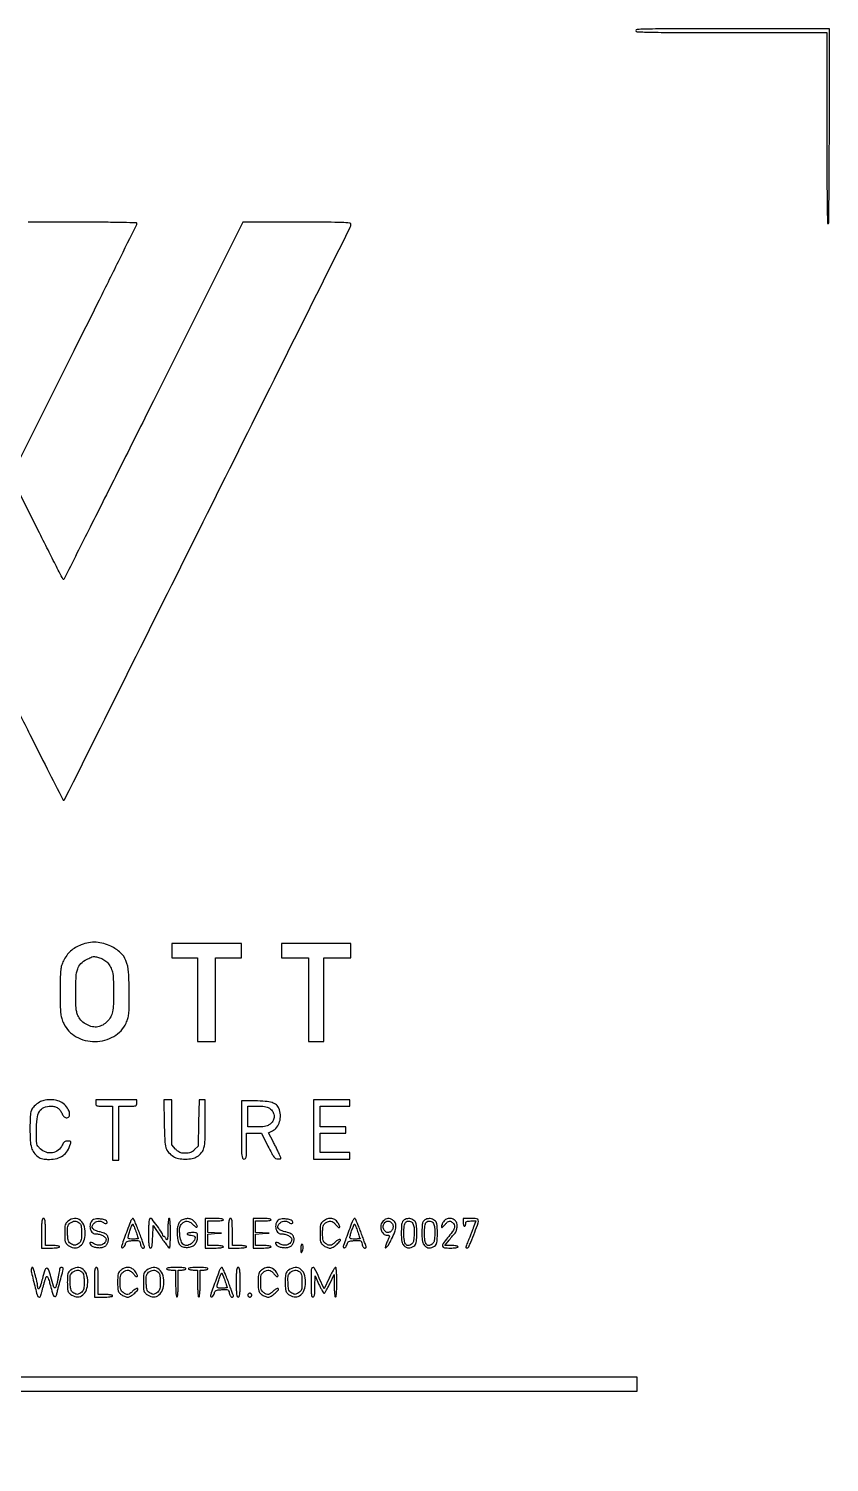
# Model space of a CAD drawing. Extents: x 0 to 1066, y 0 to 761.
# Drawn here: x 1013.4 to 1066, y 667.4 to 761.4 of the extents above; entities that cross this region are included whole.
import ezdxf

# ---------------------------------------------------------------- set-up
doc = ezdxf.new("R2010")
doc.units = 0
doc.header["$MEASUREMENT"] = 0

msp = doc.modelspace()

# ---------------------------------------------------------------- linework, layer by layer
for points in [[(982.655824, 748.540282, 0.000002), (992.073451, 729.761465, 0.000003), (1001.476501, 711.012148, 0.073166)], [(1012.160438, 717.80187, 0.000447), (1013.507394, 715.121493, 0.000743), (1014.648198, 712.864748, 0.000025), (1015.682481, 710.826508, 0.274225), (1015.707689, 710.810497, 0.292475), (1015.781863, 710.854808, 0.000003), (1025.166237, 729.64381, 0.000005), (1034.526962, 748.386234, 0.116318), (1034.5734, 748.583151, 0.393594), (1034.502619, 748.659138, 0.008806), (1033.959807, 748.688095, 0.007971), (1033.045339, 748.706151, 0.00095), (1031.020159, 748.71), (1027.466919, 748.71), (1021.608552, 736.9929, -0.000277), (1019.359077, 732.500032, -0.000461), (1017.458364, 728.717698, -0.00001), (1015.732666, 725.291673, -0.283275), (1015.706897, 725.2758, -0.281315), (1015.681313, 725.291431, -0.000114), (1015.179702, 726.270039, -0.001587), (1014.624332, 727.362664, -0.000959), (1013.972978, 728.660444), (1012.282348, 732.045088), (1016.406074, 740.293059, 0.000384), (1017.987196, 743.461579, 0.000632), (1019.318456, 746.143006, 0.000036), (1020.514546, 748.560282, 0.115361), (1020.5298, 748.625515, 0.406227), (1020.490541, 748.665863, 0.001007), (1019.61413, 748.688068, 0.004297), (1018.507361, 748.704362, 0.001611), (1016.95545, 748.708871), (1013.3811, 748.707742)], [(996.763851, 748.644922, 0.000007), (997.962486, 746.219029, 0.000274)]]:
    msp.add_lwpolyline(points, format="xyb")
for points in [[(1053.27, 761.2731, 0.404732), (1053.346728, 761.193838, 0.003053), (1054.33455, 761.167779, 0.004547), (1055.930878, 761.149942, 0.00052), (1059.5304, 761.1462), (1065.7908, 761.1462), (1065.7908, 754.8858, 0.000897), (1065.795723, 752.14275, 0.002481), (1065.812236, 750.21165, 0.000345), (1065.834191, 748.666, 0.409858), (1065.8754, 748.6254, 0.409952), (1065.91663, 748.666033, 0.000332), (1065.93857, 750.243375, 0.002432), (1065.955079, 752.213436, 0.000879), (1065.96, 755.0127), (1065.96, 761.4), (1059.615, 761.4, 0.000513), (1055.966291, 761.39626, 0.004487), (1054.34865, 761.378427, 0.002976), (1053.346834, 761.352425, 0.4049)], [(1016.87227, 701.338758, 0.039779), (1016.49052, 701.153338, 0.050853), (1016.175546, 700.922096, 0.051779), (1015.918031, 700.635745, 0.043594), (1015.7076, 700.286142, 0.037737), (1015.586038, 699.981131, 0.05017), (1015.525726, 699.688947, 0.023337), (1015.501132, 699.255195, 0.002493), (1015.4961, 698.2461, 0.002428), (1015.501106, 697.215258, 0.02491), (1015.526462, 696.789755, 0.052972), (1015.590679, 696.495938, 0.032381), (1015.724339, 696.166812, 0.156194), (1016.543139, 695.305991, 0.128208), (1017.779845, 694.996126, 0.12796), (1019.012256, 695.329335, 0.155339), (1019.818977, 696.205799, 0.037477), (1019.932651, 696.50702, 0.045872), (1019.990722, 696.802191, 0.02266), (1020.01552, 697.234769, 0.002853), (1020.021374, 698.172014, 0.016524), (1019.976971, 699.537476, 0.076621), (1019.806378, 700.305767, 0.117954), (1019.452172, 700.816613, 0.066673), (1018.825469, 701.242207, 0.050238), (1018.348286, 701.423467, 0.05336), (1017.854159, 701.501188, 0.053671), (1017.357362, 701.472417, 0.051934)], [(1018.081209, 700.488064, -0.074492), (1018.366259, 700.360879, -0.068008), (1018.611612, 700.152457, -0.065548), (1018.799344, 699.877984, -0.060874), (1018.915417, 699.5574, -0.045519), (1018.978973, 699.08881, -0.009885), (1018.998634, 698.272, -0.010287), (1018.985258, 697.450276, -0.038454), (1018.926676, 696.937362, -0.081691), (1018.805077, 696.607935, -0.066013), (1018.577057, 696.307031, -0.066424), (1018.28019, 696.077655, -0.085141), (1017.956979, 695.957721, -0.101014), (1017.610451, 695.963231, -0.068676), (1017.239396, 696.100522, -0.066971), (1016.909904, 696.338375, -0.084634), (1016.684929, 696.6387, -0.049264), (1016.591934, 696.874527, -0.0425), (1016.541042, 697.136017, -0.022907), (1016.517364, 697.520787, -0.00402), (1016.51184, 698.2461, -0.013245), (1016.538155, 699.223594, -0.067859), (1016.639853, 699.755511, -0.114985), (1016.8528, 700.100211, -0.075647), (1017.229109, 700.378894, -0.013272), (1017.502583, 700.514349, -0.07663), (1017.657169, 700.558865, -0.082869), (1017.812675, 700.552963, -0.016919)], [(1014.134996, 691.022026, 0.051321), (1013.788261, 690.758359, 0.117721), (1013.608563, 690.486305, 0.074978), (1013.527651, 690.086539, 0.012506), (1013.508, 689.301026, 0.013277), (1013.529235, 688.501465, 0.05617), (1013.60797, 688.029567, 0.09117), (1013.766741, 687.70861, 0.077857), (1014.036957, 687.444393, 0.04599), (1014.185848, 687.357782, 0.050959), (1014.343112, 687.303367, 0.0416), (1014.533155, 687.275007, 0.018603), (1014.786055, 687.267978, 0.061122), (1015.28686, 687.334222, 0.095282), (1015.678771, 687.520449, 0.096932), (1015.969168, 687.835975, 0.065176), (1016.169725, 688.28445, 0.038584), (1016.192499, 688.38963, 0.229522), (1016.175564, 688.441577, 0.181563), (1016.120649, 688.467781, 0.023427), (1015.988251, 688.472969, 0.057214), (1015.865276, 688.457893, 0.101688), (1015.773267, 688.414693, 0.088133), (1015.697372, 688.333769, 0.034929), (1015.623, 688.200088, -0.115234), (1015.358893, 687.864888, -0.129378), (1014.984194, 687.699043, -0.125053), (1014.566319, 687.736522, -0.103643), (1014.18322, 687.968676, -0.045967), (1014.033502, 688.136795, -0.104901), (1013.96355, 688.290676, -0.050008), (1013.936215, 688.521871, -0.004439), (1013.931, 689.109307, -0.026358), (1013.974599, 689.935791, -0.105573), (1014.131023, 690.414577, -0.166916), (1014.424651, 690.668942, -0.096066), (1014.889057, 690.759, -0.067861), (1015.128473, 690.726356, -0.083145), (1015.332783, 690.630933, -0.081573), (1015.497703, 690.472407, -0.062501), (1015.621604, 690.254769, 0.03896), (1015.682267, 690.135518, 0.081744), (1015.749994, 690.056974, 0.097836), (1015.830605, 690.012828, 0.076645), (1015.929364, 689.9976, 0.348937), (1016.095876, 690.129915, 0.154717), (1016.072215, 690.428372, 0.088306), (1015.840507, 690.796096, 0.097636), (1015.503131, 691.046093, 0.068334), (1015.17907, 691.148689, 0.046971), (1014.794257, 691.178101, 0.047767), (1014.421385, 691.135767, 0.084973)], [(1017.8226, 690.9705, 0.077921), (1017.841712, 690.848606, 0.226921), (1017.89874, 690.788285, 0.085635), (1018.023649, 690.763442, 0.006367), (1018.3725, 690.759), (1018.9224, 690.759), (1018.9224, 688.9824), (1018.9224, 687.2058), (1019.1339, 687.2058), (1019.3454, 687.2058), (1019.3454, 688.9824), (1019.3454, 690.759), (1019.9376, 690.759, 0.005599), (1020.317082, 690.76325, 0.080329), (1020.44943, 690.787704, 0.227859), (1020.509351, 690.848311, 0.0831), (1020.5298, 690.9705), (1020.5298, 691.182), (1019.1762, 691.182), (1017.8226, 691.182)], [(1022.319481, 689.634157, 0.006648), (1022.355352, 688.519545, 0.056407), (1022.434167, 688.025393, 0.117997), (1022.603067, 687.720414, 0.070762), (1022.924347, 687.455877, 0.090391), (1023.257262, 687.327801, 0.046823), (1023.702457, 687.286105, 0.046821), (1024.14769, 687.327975, 0.090296), (1024.480743, 687.456175, 0.086248), (1024.771451, 687.710949, 0.110789), (1024.928354, 688.028889, 0.052431), (1024.997999, 688.549496, 0.007056), (1025.0136, 689.654999), (1025.0136, 691.182), (1024.80744, 691.182), (1024.601281, 691.182), (1024.57479, 689.66091), (1024.5483, 688.13982), (1024.313727, 687.90546, -0.037069), (1024.177063, 687.787793, -0.068982), (1024.048932, 687.717963, -0.063413), (1023.899394, 687.682225, -0.026989), (1023.693438, 687.6711, -0.026593), (1023.477429, 687.682597, -0.076509), (1023.332767, 687.720936, -0.07854), (1023.208467, 687.800353, -0.029078), (1023.06086, 687.947385), (1022.814, 688.223669), (1022.814, 689.702835), (1022.814, 691.182), (1022.552131, 691.182), (1022.290263, 691.182)], [(1027.3824, 689.1939, 0.001341), (1027.385685, 687.969204, 0.020826), (1027.40543, 687.549487, 0.077538), (1027.453609, 687.355487, 0.301849), (1027.5516, 687.2904, 0.186821), (1027.643849, 687.326115, 0.160003), (1027.69542, 687.4173, 0.045528), (1027.716802, 687.617496, 0.003852), (1027.7208, 688.1364), (1027.7208, 688.9824), (1028.213373, 688.9824), (1028.705946, 688.9824), (1029.122823, 688.142973, 0.005564), (1029.3719, 687.655133, 0.043132), (1029.509749, 687.439788, 0.102155), (1029.629519, 687.336514, 0.120545), (1029.773485, 687.296973, 0.019368), (1029.921702, 687.298548, 0.286845), (1029.962513, 687.326953, 0.193202), (1029.963812, 687.384993, 0.009111), (1029.890339, 687.570257, 0.012249), (1029.825246, 687.715911, 0.003508), (1029.717292, 687.938375, 0.003528), (1029.591924, 688.18773, 0.003742), (1029.465445, 688.430437), (1029.157482, 689.01076), (1029.416432, 689.136174, 0.119374), (1029.705247, 689.373885, 0.090822), (1029.889068, 689.741772, 0.08378), (1029.939623, 690.179188, 0.08072), (1029.845268, 690.615042, 0.13201), (1029.676793, 690.842847, 0.093712), (1029.394214, 690.991627, 0.057048), (1028.952778, 691.073679, 0.017453), (1028.273417, 691.0974), (1027.3824, 691.0974)], [(1029.295282, 690.560889, -0.040785), (1029.401288, 690.453498, -0.062314), (1029.472155, 690.343642, -0.064555), (1029.512172, 690.222692, -0.047682), (1029.5256, 690.0822, -0.047682), (1029.512172, 689.941708, -0.064555), (1029.472155, 689.820758, -0.062314), (1029.401288, 689.710902, -0.040785), (1029.295282, 689.603511, -0.051056), (1029.145934, 689.499497, -0.070098), (1028.993307, 689.440938, -0.045937), (1028.786291, 689.412909, -0.010692), (1028.435182, 689.4054), (1027.8054, 689.4054), (1027.8054, 690.0822), (1027.8054, 690.759), (1028.435182, 690.759, -0.010692), (1028.786291, 690.751491, -0.045937), (1028.993307, 690.723462, -0.070098), (1029.145934, 690.664903, -0.051056)], [(1014.2694, 682.4259), (1014.2694, 681.453), (1014.8616, 681.453, 0.01259), (1015.094841, 681.458874, 0.022889), (1015.2846, 681.477171, 0.020168), (1015.426395, 681.5033, 0.350432), (1015.4538, 681.5376, 0.332234), (1015.429091, 681.570681, 0.026982), (1015.317118, 681.597349, 0.027868), (1015.166866, 681.616096, 0.017105), (1014.9885, 681.6222), (1014.5232, 681.6222), (1014.5232, 682.5105, 0.004841), (1014.51858, 682.98764, 0.030643), (1014.499029, 683.2296, 0.072528), (1014.461446, 683.357076, 0.292784), (1014.3963, 683.3988, 0.303591), (1014.33047, 683.354771, 0.065619), (1014.293309, 683.2155, 0.028132), (1014.273927, 682.95211, 0.004301)], [(1016.015109, 683.22346, 0.05442), (1015.891018, 683.101862, 0.103942), (1015.826887, 682.97858, 0.059398), (1015.798737, 682.797091, 0.008805), (1015.7922, 682.4259, 0.008805), (1015.798737, 682.054709, 0.059398), (1015.826887, 681.87322, 0.103942), (1015.891018, 681.749938, 0.05442), (1016.015109, 681.62834, 0.129407), (1016.377409, 681.471247, 0.170872), (1016.728414, 681.537562, 0.147567), (1016.996574, 681.823928, 0.091193), (1017.123984, 682.270921, 0.08658), (1017.078835, 682.856605, 0.154058), (1016.82619, 683.263748, 0.200144), (1016.439264, 683.389672, 0.147579)], [(1017.685414, 683.319522, 0.203103), (1017.492525, 683.119586, 0.125926), (1017.454133, 682.790603, 0.133712), (1017.578273, 682.497152, 0.230124), (1017.811926, 682.3836, -0.059231), (1018.054673, 682.354742, -0.061083), (1018.281209, 682.269819, -0.071341), (1018.445443, 682.151795, -0.204073), (1018.4994, 682.025101, -0.173019), (1018.421942, 681.807958, -0.139925), (1018.217481, 681.665828, -0.121228), (1017.943409, 681.64161, -0.11497), (1017.683337, 681.746113, 0.054675), (1017.551275, 681.818563, 0.214926), (1017.460682, 681.815764, 0.378815), (1017.435854, 681.755752, 0.090441), (1017.493435, 681.653373, 0.132219), (1017.636025, 681.552615, 0.052053), (1017.871042, 681.493048, 0.050634), (1018.129737, 681.481907, 0.076442), (1018.349868, 681.528995, 0.114156), (1018.515109, 681.639789, 0.101106), (1018.623796, 681.816549, 0.09701), (1018.657179, 682.02832, 0.095952), (1018.608459, 682.237927, 0.096613), (1018.547249, 682.325072, 0.065411), (1018.449277, 682.397289, 0.04953), (1018.309533, 682.457294, 0.023641), (1018.120342, 682.507489, -0.0396), (1017.804223, 682.602243, -0.13482), (1017.633146, 682.729194, -0.228784), (1017.599812, 682.882174, -0.125726), (1017.691218, 683.055448, -0.07603), (1017.832079, 683.170165, -0.105295), (1017.986156, 683.221547, -0.101499), (1018.152068, 683.206534, -0.066523), (1018.3275, 683.127053, 0.078514), (1018.450296, 683.074912, 0.185483), (1018.547402, 683.086815, 0.338083), (1018.575798, 683.148732, 0.141777), (1018.528758, 683.234082, 0.135241), (1018.390264, 683.312745, 0.036699), (1018.139778, 683.35686, 0.037783), (1017.876628, 683.363555, 0.088351)], [(1020.096762, 683.16615, 0.003339), (1019.883798, 682.607358, 0.004151), (1019.693561, 682.084806, 0.001707), (1019.530804, 681.6209, 0.083697), (1019.5146, 681.524779, 0.312627), (1019.552316, 681.470353, 0.254015), (1019.624292, 681.480401, 0.097401), (1019.714921, 681.579578, 0.079193), (1019.769504, 681.713072, -0.07731), (1019.814363, 681.823965, -0.149045), (1019.884694, 681.887692, -0.082541), (1020.008443, 681.922681, -0.013238), (1020.25951, 681.943914, -0.009846), (1020.542314, 681.954722, -0.115249), (1020.649524, 681.931762, -0.196754), (1020.709207, 681.866633, -0.038982), (1020.753097, 681.711264, 0.041225), (1020.782383, 681.609343, 0.059746), (1020.825711, 681.52643, 0.075165), (1020.876989, 681.471492, 0.169033), (1020.930126, 681.453, 0.089058), (1020.974981, 681.461053, 0.134074), (1021.007087, 681.484064, 0.146727), (1021.021272, 681.518473, 0.114656), (1021.01606, 681.55875, -0.001304), (1020.988875, 681.632221, -0.000057), (1020.894966, 681.888161, -0.000097), (1020.783677, 682.191759, -0.000069), (1020.659212, 682.53165, 0.007359), (1020.531964, 682.864054, 0.011707), (1020.412339, 683.144075, 0.005672), (1020.304723, 683.373561, 0.287814), (1020.264509, 683.3988, 0.199229), (1020.22886, 683.384008, 0.039891), (1020.183348, 683.330459, 0.036519), (1020.137053, 683.255236, 0.026979)], [(1021.2912, 682.4259, 0.004429), (1021.295794, 681.907264, 0.027171), (1021.315037, 681.640621, 0.059675), (1021.351061, 681.496892, 0.310982), (1021.414806, 681.453, 0.277265), (1021.477171, 681.490463, 0.072942), (1021.518047, 681.60482, 0.034361), (1021.545205, 681.814232, 0.006805), (1021.562856, 682.192225), (1021.5873, 682.931449), (1022.089007, 682.192225, 0.006004), (1022.286316, 681.908888, 0.009362), (1022.463707, 681.670147, 0.004131), (1022.618712, 681.472883, 0.227962), (1022.660057, 681.453, 0.387916), (1022.687927, 681.478453, 0.004865), (1022.70903, 681.738789, 0.011107), (1022.724414, 682.052858, 0.006683), (1022.7294, 682.4259, 0.00681), (1022.723933, 682.827296, 0.014876), (1022.706411, 683.134425, 0.010078), (1022.681511, 683.36648, 0.377473), (1022.6448, 683.3988, 0.365542), (1022.609072, 683.368651, 0.013518), (1022.582195, 683.180581, 0.017906), (1022.562457, 682.931596, 0.008996), (1022.554474, 682.61625, -0.003938), (1022.548262, 682.207407, -0.035053), (1022.531531, 682.028304, -0.356692), (1022.49838, 681.999091, -0.298005), (1022.456946, 682.02405, 0.02844), (1022.416542, 682.096925, 0.036638), (1022.371057, 682.158485, 0.03992), (1022.327098, 682.202095, 0.177225), (1022.293472, 682.2144, -0.108592), (1022.266128, 682.220409, -0.099715), (1022.242854, 682.237431, -0.095435), (1022.227247, 682.26287, -0.090241), (1022.2218, 682.292803, 0.152085), (1022.170219, 682.458459, 0.008545), (1021.853279, 682.901655, 0.006748), (1021.516914, 683.342847, 0.230431), (1021.401951, 683.3988, 0.337836), (1021.346505, 683.35651, 0.038584), (1021.314758, 683.191856, 0.023331), (1021.296072, 682.912102, 0.00501)], [(1023.51072, 683.311108, 0.131271), (1023.341685, 683.184449, 0.087832), (1023.227002, 682.970203, 0.064548), (1023.169555, 682.667156, 0.032029), (1023.171754, 682.275288, 0.037747), (1023.22796, 681.890664, 0.122542), (1023.342581, 681.661871, 0.149927), (1023.535495, 681.539615, 0.066904), (1023.836582, 681.499145, 0.086758), (1024.111284, 681.547172, 0.11519), (1024.323379, 681.684782, 0.111895), (1024.456667, 681.905621, 0.078491), (1024.504119, 682.19325, 0.027357), (1024.496106, 682.360556, 0.198338), (1024.458702, 682.429983, 0.156933), (1024.37799, 682.461635, 0.015599), (1024.1676, 682.4682, 0.023598), (1024.037913, 682.462076, 0.037669), (1023.928605, 682.443349, 0.04382), (1023.850439, 682.416351, 0.295869), (1023.8292, 682.3836, 0.254951), (1023.846929, 682.351091, 0.06271), (1023.903754, 682.323851, 0.048861), (1023.985773, 682.305156, 0.031626), (1024.083, 682.299, -0.118333), (1024.25972, 682.256583, -0.245874), (1024.339534, 682.144186, -0.175252), (1024.304161, 681.97959, -0.06562), (1024.151648, 681.794696, -0.114366), (1023.863266, 681.628704, -0.230162), (1023.610153, 681.669007, -0.164292), (1023.424806, 681.920682, -0.059292), (1023.339488, 682.362749, -0.01273), (1023.326218, 682.646407, -0.056195), (1023.341394, 682.81275, -0.086651), (1023.389335, 682.934144, -0.05917), (1023.481318, 683.050918, -0.073273), (1023.657472, 683.181829, -0.139972), (1023.828348, 683.219089, -0.1266), (1024.00505, 683.161451, -0.054612), (1024.199645, 683.005282, 0.02481), (1024.37515, 682.846381, 0.283622), (1024.463702, 682.834493, 0.424635), (1024.487719, 682.900615, 0.031338), (1024.38192, 683.086523, 0.084355), (1024.217213, 683.26391, 0.100799), (1024.0125, 683.36361, 0.094157), (1023.773858, 683.379033, 0.064787)], [(1025.0136, 682.4259), (1025.0136, 681.453), (1025.6058, 681.453, 0.01259), (1025.839041, 681.458874, 0.022889), (1026.0288, 681.477171, 0.020168), (1026.170595, 681.5033, 0.350432), (1026.198, 681.5376, 0.339565), (1026.172347, 681.571018, 0.024068), (1026.04995, 681.597525, 0.025878), (1025.88636, 681.616157, 0.015416), (1025.6904, 681.6222), (1025.1828, 681.6222), (1025.1828, 681.998479), (1025.1828, 682.374758), (1025.62695, 682.405829), (1026.0711, 682.436901), (1025.62695, 682.45255), (1025.1828, 682.4682), (1025.1828, 682.8489), (1025.1828, 683.2296), (1025.6904, 683.2296, 0.015416), (1025.88636, 683.235643, 0.025878), (1026.04995, 683.254275, 0.024068), (1026.172347, 683.280782, 0.339565), (1026.198, 683.3142, 0.350432), (1026.170595, 683.3485, 0.020168), (1026.0288, 683.374629, 0.022889), (1025.839041, 683.392926, 0.01259), (1025.6058, 683.3988), (1025.0136, 683.3988)], [(1026.5364, 682.4259), (1026.5364, 681.453), (1027.1286, 681.453, 0.01259), (1027.361841, 681.458874, 0.022889), (1027.5516, 681.477171, 0.020168), (1027.693395, 681.5033, 0.350432), (1027.7208, 681.5376, 0.332234), (1027.696091, 681.570681, 0.026982), (1027.584118, 681.597349, 0.027868), (1027.433866, 681.616096, 0.017105), (1027.2555, 681.6222), (1026.7902, 681.6222), (1026.7902, 682.5105, 0.004841), (1026.78558, 682.98764, 0.030643), (1026.766029, 683.2296, 0.072528), (1026.728446, 683.357076, 0.292784), (1026.6633, 683.3988, 0.303591), (1026.59747, 683.354771, 0.065619), (1026.560309, 683.2155, 0.028132), (1026.540927, 682.95211, 0.004301)], [(1028.1438, 682.4259), (1028.1438, 681.453), (1028.736, 681.453, 0.01259), (1028.969241, 681.458874, 0.022889), (1029.159, 681.477171, 0.020168), (1029.300795, 681.5033, 0.350432), (1029.3282, 681.5376, 0.339565), (1029.302547, 681.571018, 0.024068), (1029.18015, 681.597525, 0.025878), (1029.01656, 681.616157, 0.015416), (1028.8206, 681.6222), (1028.313, 681.6222), (1028.313, 681.998479), (1028.313, 682.374758), (1028.75715, 682.405829), (1029.2013, 682.436901), (1028.75715, 682.45255), (1028.313, 682.4682), (1028.313, 682.8489), (1028.313, 683.2296), (1028.8206, 683.2296, 0.015416), (1029.01656, 683.235643, 0.025878), (1029.18015, 683.254275, 0.024068), (1029.302547, 683.280782, 0.339565), (1029.3282, 683.3142, 0.350432), (1029.300795, 683.3485, 0.020168), (1029.159, 683.374629, 0.022889), (1028.969241, 683.392926, 0.01259), (1028.736, 683.3988), (1028.1438, 683.3988)], [(1029.867814, 683.319522, 0.203103), (1029.674925, 683.119586, 0.125926), (1029.636533, 682.790603, 0.133712), (1029.760673, 682.497152, 0.230124), (1029.994326, 682.3836, -0.059231), (1030.237073, 682.354742, -0.061083), (1030.463609, 682.269819, -0.071341), (1030.627843, 682.151795, -0.204073), (1030.6818, 682.025101, -0.173019), (1030.604342, 681.807958, -0.139925), (1030.399881, 681.665828, -0.121228), (1030.125809, 681.64161, -0.11497), (1029.865737, 681.746113, 0.054675), (1029.733675, 681.818563, 0.214926), (1029.643082, 681.815764, 0.378815), (1029.618254, 681.755752, 0.090441), (1029.675835, 681.653373, 0.132219), (1029.818425, 681.552615, 0.052053), (1030.053442, 681.493048, 0.050634), (1030.312137, 681.481907, 0.076442), (1030.532268, 681.528995, 0.114156), (1030.697509, 681.639789, 0.101106), (1030.806196, 681.816549, 0.09701), (1030.839579, 682.02832, 0.095952), (1030.790859, 682.237927, 0.096613), (1030.729649, 682.325072, 0.065411), (1030.631677, 682.397289, 0.04953), (1030.491933, 682.457294, 0.023641), (1030.302742, 682.507489, -0.0396), (1029.986623, 682.602243, -0.13482), (1029.815546, 682.729194, -0.228784), (1029.782212, 682.882174, -0.125726), (1029.873618, 683.055448, -0.07603), (1030.014479, 683.170165, -0.105295), (1030.168556, 683.221547, -0.101499), (1030.334468, 683.206534, -0.066523), (1030.5099, 683.127053, 0.078514), (1030.632696, 683.074912, 0.185483), (1030.729802, 683.086815, 0.338083), (1030.758198, 683.148732, 0.141777), (1030.711158, 683.234082, 0.135241), (1030.572664, 683.312745, 0.036699), (1030.322178, 683.35686, 0.037783), (1030.059028, 683.363555, 0.088351)], [(1032.765909, 683.22346, 0.05442), (1032.641818, 683.101862, 0.103942), (1032.577687, 682.97858, 0.059398), (1032.549537, 682.797091, 0.008805), (1032.543, 682.4259, 0.008805), (1032.549537, 682.054709, 0.059398), (1032.577687, 681.87322, 0.103942), (1032.641818, 681.749938, 0.05442), (1032.765909, 681.62834, 0.038883), (1032.866417, 681.56122, 0.03088), (1032.984027, 681.504506, 0.031794), (1033.100291, 681.465458, 0.065205), (1033.195417, 681.453, 0.144967), (1033.393316, 681.51161, 0.036558), (1033.663845, 681.716815, 0.042928), (1033.867774, 681.930103, 0.522587), (1033.840915, 682.021462, 0.175867), (1033.789479, 682.020102, 0.038897), (1033.708888, 681.980939, 0.035917), (1033.617673, 681.918279, 0.027928), (1033.527917, 681.838026, -0.037724), (1033.355137, 681.689521, -0.125995), (1033.217613, 681.633969, -0.138004), (1033.077822, 681.653817, -0.048963), (1032.900224, 681.753897, -0.075105), (1032.801822, 681.8476, -0.09708), (1032.745865, 681.958755, -0.056809), (1032.719087, 682.125409, -0.011457), (1032.7122, 682.4259, -0.011457), (1032.719087, 682.726391, -0.056809), (1032.745865, 682.893045, -0.09708), (1032.801822, 683.0042, -0.075105), (1032.900224, 683.097903, -0.05877), (1033.087737, 683.198791, -0.125581), (1033.249767, 683.219373, -0.130314), (1033.397899, 683.159748, -0.065704), (1033.543085, 683.0181, 0.032745), (1033.702975, 682.840147, 0.239207), (1033.809051, 682.806897, 0.468578), (1033.846376, 682.870809, 0.04647), (1033.759804, 683.054372, 0.095128), (1033.562499, 683.277862, 0.122951), (1033.312767, 683.387351, 0.120499), (1033.036988, 683.367647, 0.089071)], [(1034.647962, 683.16615, 0.003339), (1034.434998, 682.607358, 0.004151), (1034.244761, 682.084806, 0.001707), (1034.082004, 681.6209, 0.083697), (1034.0658, 681.524779, 0.312627), (1034.103516, 681.470353, 0.254015), (1034.175492, 681.480401, 0.097401), (1034.266121, 681.579578, 0.079193), (1034.320704, 681.713072, -0.07731), (1034.365563, 681.823965, -0.149045), (1034.435894, 681.887692, -0.082541), (1034.559643, 681.922681, -0.013238), (1034.81071, 681.943914, -0.009846), (1035.093514, 681.954722, -0.115249), (1035.200724, 681.931762, -0.196754), (1035.260407, 681.866633, -0.038982), (1035.304297, 681.711264, 0.041225), (1035.333583, 681.609343, 0.059746), (1035.376911, 681.52643, 0.075165), (1035.428189, 681.471492, 0.169033), (1035.481326, 681.453, 0.089058), (1035.526181, 681.461053, 0.134074), (1035.558287, 681.484064, 0.146727), (1035.572472, 681.518473, 0.114656), (1035.56726, 681.55875, -0.001304), (1035.540075, 681.632221, -0.000057), (1035.446166, 681.888161, -0.000097), (1035.334877, 682.191759, -0.000069), (1035.210412, 682.53165, 0.007359), (1035.083164, 682.864054, 0.011707), (1034.963539, 683.144075, 0.005672), (1034.855923, 683.373561, 0.287814), (1034.815709, 683.3988, 0.199229), (1034.78006, 683.384008, 0.039891), (1034.734548, 683.330459, 0.036519), (1034.688253, 683.255236, 0.026979)], [(1036.6884, 683.2296, 0.139379), (1036.538325, 682.960306, 0.128891), (1036.546222, 682.643447, 0.143161), (1036.704405, 682.394294, 0.182159), (1036.957294, 682.299, -0.051208), (1037.025236, 682.292023, -0.121538), (1037.070762, 682.270225, -0.179927), (1037.090594, 682.23609, -0.141404), (1037.085834, 682.19325, -0.001986), (1037.060836, 682.133391, -0.000384), (1037.015126, 682.025372, -0.000408), (1036.961609, 681.899464, -0.000377), (1036.906447, 681.77025, 0.03984), (1036.815451, 681.499829, 0.723555), (1036.866523, 681.467593, 0.087468), (1037.023901, 681.65195, 0.016403), (1037.237236, 682.043088, 0.023382), (1037.444629, 682.507795, 0.071139), (1037.5236, 682.843607, 0.117334), (1037.487997, 683.087988, 0.146411), (1037.346376, 683.267103, 0.059497), (1037.164555, 683.364589, 0.107977), (1036.998712, 683.391044, 0.113111), (1036.84222, 683.345671, 0.069596)], [(1038.1266, 683.337136, 0.113416), (1037.996207, 683.249907, 0.120304), (1037.920395, 683.116224, 0.058698), (1037.883772, 682.888073, 0.009981), (1037.874095, 682.44705, 0.009509), (1037.880143, 682.092232, 0.041212), (1037.905006, 681.883288, 0.069503), (1037.955495, 681.740374, 0.076906), (1038.042, 681.6222, 0.069596), (1038.19582, 681.506129, 0.113111), (1038.352312, 681.460756, 0.107977), (1038.518155, 681.487211, 0.059497), (1038.699976, 681.584697, 0.08589), (1038.801847, 681.685954, 0.099618), (1038.857319, 681.810678, 0.048119), (1038.882285, 682.011406, 0.006894), (1038.888, 682.4259, 0.006894), (1038.882285, 682.840394, 0.048119), (1038.857319, 683.041122, 0.099618), (1038.801847, 683.165846, 0.08589), (1038.699976, 683.267103, 0.047737), (1038.558583, 683.347237, 0.074807), (1038.424162, 683.384566, 0.074512), (1038.284322, 683.38076, 0.046976)], [(1039.4802, 683.337136, 0.113416), (1039.349807, 683.249907, 0.120304), (1039.273995, 683.116224, 0.058698), (1039.237372, 682.888073, 0.009981), (1039.227695, 682.44705, 0.009509), (1039.233743, 682.092232, 0.041212), (1039.258606, 681.883288, 0.069503), (1039.309095, 681.740374, 0.076906), (1039.3956, 681.6222, 0.069596), (1039.54942, 681.506129, 0.113111), (1039.705912, 681.460756, 0.107977), (1039.871755, 681.487211, 0.059497), (1040.053576, 681.584697, 0.08589), (1040.155447, 681.685954, 0.099618), (1040.210919, 681.810678, 0.048119), (1040.235885, 682.011406, 0.006894), (1040.2416, 682.4259, 0.006894), (1040.235885, 682.840394, 0.048119), (1040.210919, 683.041122, 0.099618), (1040.155447, 683.165846, 0.08589), (1040.053576, 683.267103, 0.047737), (1039.912183, 683.347237, 0.074807), (1039.777762, 683.384566, 0.074512), (1039.637922, 683.38076, 0.046976)], [(1040.731612, 683.29305, 0.089805), (1040.632163, 683.180905, 0.043236), (1040.546587, 683.008147, 0.048498), (1040.50247, 682.852726, 0.467869), (1040.540973, 682.8066, 0.172696), (1040.571949, 682.817628, 0.018536), (1040.630082, 682.868728, 0.021071), (1040.696439, 682.937094, 0.015459), (1040.764315, 683.0181, -0.048077), (1040.906074, 683.166476, -0.156002), (1041.029799, 683.219166, -0.172274), (1041.153221, 683.187901, -0.061561), (1041.292731, 683.067438, -0.136975), (1041.369641, 682.913486, -0.145477), (1041.353182, 682.745857, -0.065719), (1041.222298, 682.516229, -0.01098), (1040.906027, 682.118059, 0.018012), (1040.618005, 681.744796, 0.225643), (1040.587376, 681.573885, 0.30586), (1040.701573, 681.475604, 0.029253), (1041.0876, 681.453, 0.015416), (1041.28356, 681.459043, 0.025878), (1041.44715, 681.477675, 0.024068), (1041.569547, 681.504182, 0.339565), (1041.5952, 681.5376, 0.323443), (1041.571367, 681.570589, 0.030987), (1041.469773, 681.597349, 0.030258), (1041.331883, 681.616092, 0.018653), (1041.168213, 681.6222), (1040.741227, 681.6222), (1041.020163, 681.98175, -0.003854), (1041.131243, 682.122675, -0.005166), (1041.234246, 682.248614, -0.003638), (1041.322288, 682.352473, -0.053157), (1041.357257, 682.385322, 0.129692), (1041.4493, 682.50272, 0.046816), (1041.51521, 682.706083, 0.046836), (1041.542873, 682.924039, 0.099316), (1041.514987, 683.091162, 0.124768), (1041.385012, 683.276505, 0.115191), (1041.178698, 683.384334, 0.11323), (1040.943004, 683.390635, 0.117392)], [(1041.9336, 683.145, 0.031626), (1041.939756, 683.047773, 0.048861), (1041.958451, 682.965754, 0.06271), (1041.985691, 682.908929, 0.254951), (1042.0182, 682.8912, 0.191087), (1042.050507, 682.904015, 0.088204), (1042.077949, 682.940902, 0.068025), (1042.096566, 682.995646, 0.048028), (1042.1028, 683.0604, -0.09368), (1042.11909, 683.146584, -0.183196), (1042.165338, 683.197642, -0.100317), (1042.256723, 683.223175, -0.018124), (1042.433906, 683.2296), (1042.765012, 683.2296), (1042.614207, 682.82775, -0.002082), (1042.543515, 682.641735, -0.001115), (1042.454738, 682.412554, -0.00111), (1042.363103, 682.179087, -0.001735), (1042.283101, 681.978618, 0.002616), (1042.146544, 681.634675, 0.049029), (1042.114996, 681.522749, 0.265827), (1042.132395, 681.474007, 0.178944), (1042.189214, 681.453, 0.228482), (1042.258757, 681.486529, 0.055971), (1042.328208, 681.59719, 0.018103), (1042.430705, 681.831449, 0.001282), (1042.691172, 682.495742, 0.006683), (1042.918978, 683.105126, 0.154825), (1042.925781, 683.288091, 0.307978), (1042.818762, 683.378825, 0.026434), (1042.4412, 683.3988), (1041.9336, 683.3988)], [(1016.74395, 683.111833, -0.107864), (1016.816045, 683.027376, -0.068833), (1016.86101, 682.905799, -0.04223), (1016.885169, 682.724381, -0.011995), (1016.892, 682.439674, -0.010033), (1016.885353, 682.108477, -0.066113), (1016.857013, 681.945495, -0.114458), (1016.793197, 681.837107, -0.057741), (1016.670751, 681.734933, -0.026377), (1016.538534, 681.657943, -0.107662), (1016.449232, 681.634181, -0.1107), (1016.35946, 681.650049, -0.028678), (1016.226601, 681.714683, -0.062981), (1016.104135, 681.80509, -0.114111), (1016.036034, 681.908617, -0.06615), (1015.999819, 682.068687, -0.010843), (1015.977971, 682.386193, -0.010692), (1015.970033, 682.695763, -0.056804), (1015.988469, 682.863874, -0.097751), (1016.039283, 682.978396, -0.069526), (1016.135393, 683.081293, -0.057944), (1016.293933, 683.181775, -0.100082), (1016.444662, 683.220205, -0.105489), (1016.592918, 683.196271, -0.069875)], [(1020.459039, 682.535159, -0.001619), (1020.518586, 682.364305, -0.00251), (1020.568763, 682.21642, -0.000754), (1020.611473, 682.087786, -0.079938), (1020.6144, 682.069598, -0.38845), (1020.605424, 682.059788, -0.004704), (1020.512098, 682.052367, -0.010918), (1020.399673, 682.046954, -0.006568), (1020.266138, 682.0452, -0.011917), (1020.058861, 682.050141, -0.129665), (1019.979869, 682.075058, -0.261064), (1019.951031, 682.128272, -0.057007), (1019.964838, 682.23555, -0.016319), (1020.040992, 682.505948, -0.015754), (1020.135425, 682.774043, -0.008409), (1020.230065, 683.006265, -0.530946), (1020.266666, 683.013334, -0.097384), (1020.286767, 682.983393, -0.003648), (1020.338443, 682.857603, -0.006476), (1020.396826, 682.706873, -0.004498)], [(1035.010239, 682.535159, -0.001619), (1035.069786, 682.364305, -0.00251), (1035.119963, 682.21642, -0.000754), (1035.162673, 682.087786, -0.079938), (1035.1656, 682.069598, -0.38845), (1035.156624, 682.059788, -0.004704), (1035.063298, 682.052367, -0.010918), (1034.950873, 682.046954, -0.006568), (1034.817338, 682.0452, -0.011917), (1034.610061, 682.050141, -0.129665), (1034.531069, 682.075058, -0.261064), (1034.502231, 682.128272, -0.057007), (1034.516038, 682.23555, -0.016319), (1034.592192, 682.505948, -0.015754), (1034.686625, 682.774043, -0.008409), (1034.781265, 683.006265, -0.530946), (1034.817866, 683.013334, -0.097384), (1034.837967, 682.983393, -0.003648), (1034.889643, 682.857603, -0.006476), (1034.948026, 682.706873, -0.004498)], [(1037.286327, 683.049699, -0.04872), (1037.32588, 682.95457, -0.071141), (1037.339835, 682.865037, -0.068514), (1037.328306, 682.772714, -0.041644), (1037.291117, 682.668999, -0.163978), (1037.138354, 682.505867, -0.198343), (1036.931273, 682.484768, -0.180832), (1036.755496, 682.617802, -0.142231), (1036.6884, 682.8489, -0.139861), (1036.752986, 683.075277, -0.174481), (1036.923332, 683.210089, -0.191445), (1037.128027, 683.198959, -0.163116)], [(1038.631223, 683.065962, -0.102775), (1038.709145, 682.801532, -0.029091), (1038.719312, 682.370218, -0.026553), (1038.682202, 681.948102, -0.162564), (1038.585857, 681.755143, -0.128792), (1038.363316, 681.624984, -0.299107), (1038.187281, 681.681028, -0.138243), (1038.073759, 681.944702, -0.032964), (1038.042, 682.4259, -0.014015), (1038.048968, 682.674437, -0.021885), (1038.070299, 682.887422, -0.022192), (1038.101875, 683.053431, -0.139153), (1038.14352, 683.12808, -0.10819), (1038.267152, 683.207299, -0.120833), (1038.407523, 683.223344, -0.123406), (1038.537177, 683.172719, -0.115908)], [(1039.984823, 683.065962, -0.102775), (1040.062745, 682.801532, -0.029091), (1040.072912, 682.370218, -0.026553), (1040.035802, 681.948102, -0.162564), (1039.939457, 681.755143, -0.128792), (1039.716916, 681.624984, -0.299107), (1039.540881, 681.681028, -0.138243), (1039.427359, 681.944702, -0.032964), (1039.3956, 682.4259, -0.014015), (1039.402568, 682.674437, -0.021885), (1039.423899, 682.887422, -0.022192), (1039.455475, 683.053431, -0.139153), (1039.49712, 683.12808, -0.10819), (1039.620752, 683.207299, -0.120833), (1039.761123, 683.223344, -0.123406), (1039.890777, 683.172719, -0.115908)], [(1031.275295, 681.38955, 0.010406), (1031.279114, 681.236173, 0.091963), (1031.294434, 681.170485, 0.457382), (1031.321044, 681.162244, 0.110301), (1031.3586, 681.1992, 0.08555), (1031.41904, 681.340948, 0.058157), (1031.439415, 681.515526, 0.067601), (1031.419756, 681.66027, 0.337172), (1031.3586, 681.7068, 0.288131), (1031.325995, 681.68631, 0.048007), (1031.299232, 681.613608, 0.040047), (1031.280928, 681.511124, 0.025197)], [(1013.5926, 680.013245, 0.055285), (1013.611462, 679.84318, 0.003586), (1013.724006, 679.358335, 0.005763), (1013.854365, 678.840868, 0.008294), (1013.982583, 678.38625, 0.087858), (1014.032616, 678.286954, 0.190814), (1014.10414, 678.242936, 0.241129), (1014.173887, 678.264407, 0.126323), (1014.222395, 678.34395, 0.008647), (1014.241953, 678.412217, 0.000756), (1014.288324, 678.586382, 0.000992), (1014.342912, 678.794331, 0.000771), (1014.401497, 679.02075, -0.010076), (1014.462501, 679.239642, -0.015998), (1014.524421, 679.424054, -0.010003), (1014.582375, 679.570879, -0.30246), (1014.613795, 679.5918, -0.294607), (1014.66741, 679.557207, -0.021732), (1014.735584, 679.387179, -0.017041), (1014.822114, 679.11117, -0.003861), (1014.949279, 678.636954, 0.028979), (1015.037576, 678.363393, 0.236088), (1015.132067, 678.27764, 0.375126), (1015.221478, 678.320224, 0.047485), (1015.292965, 678.540625, -0.007364), (1015.32532, 678.676684, -0.001651), (1015.384637, 678.907545, -0.001712), (1015.454915, 679.173625, -0.001656), (1015.527789, 679.442195, 0.001537), (1015.671512, 679.971373, 0.047766), (1015.694035, 680.105256, 0.2868), (1015.664181, 680.161578, 0.131956), (1015.5807, 680.184, 0.090659), (1015.532253, 680.175143, 0.095575), (1015.491077, 680.149772, 0.099646), (1015.463525, 680.111933, 0.108101), (1015.4538, 680.067477, -0.043207), (1015.447359, 679.99308, -0.003709), (1015.4131, 679.804957, -0.004876), (1015.368309, 679.580898, -0.003761), (1015.315246, 679.337419, -0.010095), (1015.203617, 678.885751, -0.477441), (1015.128139, 678.852276, -0.208746), (1015.048261, 678.949895, -0.004501), (1014.882854, 679.558932, 0.018426), (1014.732775, 680.056336, 0.377599), (1014.607005, 680.128149, 0.274669), (1014.480711, 680.01297, 0.013366), (1014.324061, 679.44375, -0.012706), (1014.210455, 679.028799, -0.054618), (1014.110444, 678.793412, -0.538461), (1014.051302, 678.789145, -0.165595), (1014.015821, 678.89385, 0.055386), (1013.985851, 679.167295, 0.011282), (1013.868758, 679.640875, 0.004592), (1013.729465, 680.136199, 0.333465), (1013.665762, 680.184, 0.215541), (1013.637774, 680.171347, 0.079373), (1013.614091, 680.133841, 0.060364), (1013.597961, 680.078623, 0.040931)], [(1016.184309, 680.00866, 0.05442), (1016.060218, 679.887062, 0.103942), (1015.996087, 679.76378, 0.059398), (1015.967937, 679.582291, 0.008805), (1015.9614, 679.2111, 0.008805), (1015.967937, 678.839909, 0.059398), (1015.996087, 678.65842, 0.103942), (1016.060218, 678.535138, 0.05442), (1016.184309, 678.41354, 0.129407), (1016.546609, 678.256447, 0.170872), (1016.897614, 678.322762, 0.147567), (1017.165774, 678.609128, 0.091193), (1017.293184, 679.056121, 0.08658), (1017.248035, 679.641805, 0.154058), (1016.99539, 680.048948, 0.200144), (1016.608464, 680.174872, 0.147579)], [(1016.91315, 679.897033, -0.107864), (1016.985245, 679.812576, -0.068833), (1017.03021, 679.690999, -0.04223), (1017.054369, 679.509581, -0.011995), (1017.0612, 679.224874, -0.010033), (1017.054553, 678.893677, -0.066113), (1017.026213, 678.730695, -0.114458), (1016.962397, 678.622307, -0.057741), (1016.839951, 678.520133, -0.026377), (1016.707734, 678.443143, -0.107662), (1016.618432, 678.419381, -0.1107), (1016.52866, 678.435249, -0.028678), (1016.395801, 678.499883, -0.062981), (1016.273335, 678.59029, -0.114111), (1016.205234, 678.693817, -0.06615), (1016.169019, 678.853887, -0.010843), (1016.147171, 679.171393, -0.010692), (1016.139233, 679.480963, -0.056804), (1016.157669, 679.649074, -0.097751), (1016.208483, 679.763596, -0.069526), (1016.304593, 679.866493, -0.057944), (1016.463133, 679.966975, -0.100082), (1016.613862, 680.005405, -0.105489), (1016.762118, 679.981471, -0.069875)], [(1017.738, 679.2111), (1017.738, 678.2382), (1018.3302, 678.2382, 0.01259), (1018.563441, 678.244074, 0.022889), (1018.7532, 678.262371, 0.020168), (1018.894995, 678.2885, 0.350432), (1018.9224, 678.3228, 0.332234), (1018.897691, 678.355881, 0.026982), (1018.785718, 678.382549, 0.027868), (1018.635466, 678.401296, 0.017105), (1018.4571, 678.4074), (1017.9918, 678.4074), (1017.9918, 679.2957, 0.004841), (1017.98718, 679.77284, 0.030643), (1017.967629, 680.0148, 0.072528), (1017.930046, 680.142276, 0.292784), (1017.8649, 680.184, 0.303591), (1017.79907, 680.139971, 0.065619), (1017.761909, 680.0007, 0.028132), (1017.742527, 679.73731, 0.004301)], [(1019.483709, 680.00866, 0.05442), (1019.359618, 679.887062, 0.103942), (1019.295487, 679.76378, 0.059398), (1019.267337, 679.582291, 0.008805), (1019.2608, 679.2111, 0.008805), (1019.267337, 678.839909, 0.059398), (1019.295487, 678.65842, 0.103942), (1019.359618, 678.535138, 0.05442), (1019.483709, 678.41354, 0.038883), (1019.584217, 678.34642, 0.03088), (1019.701827, 678.289706, 0.031794), (1019.818091, 678.250658, 0.065205), (1019.913217, 678.2382, 0.144967), (1020.111116, 678.29681, 0.036558), (1020.381645, 678.502015, 0.042928), (1020.585574, 678.715303, 0.522587), (1020.558715, 678.806662, 0.175867), (1020.507279, 678.805302, 0.038897), (1020.426688, 678.766139, 0.035917), (1020.335473, 678.703479, 0.027928), (1020.245717, 678.623226, -0.037724), (1020.072937, 678.474721, -0.125995), (1019.935413, 678.419169, -0.138004), (1019.795622, 678.439017, -0.048963), (1019.618024, 678.539097, -0.075105), (1019.519622, 678.6328, -0.09708), (1019.463665, 678.743955, -0.056809), (1019.436887, 678.910609, -0.011457), (1019.43, 679.2111, -0.011457), (1019.436887, 679.511591, -0.056809), (1019.463665, 679.678245, -0.09708), (1019.519622, 679.7894, -0.075105), (1019.618024, 679.883103, -0.05877), (1019.805537, 679.983991, -0.125581), (1019.967567, 680.004573, -0.130314), (1020.115699, 679.944948, -0.065704), (1020.260885, 679.8033, 0.032745), (1020.420775, 679.625347, 0.239207), (1020.526851, 679.592097, 0.468578), (1020.564176, 679.656009, 0.04647), (1020.477604, 679.839572, 0.095128), (1020.280299, 680.063062, 0.122951), (1020.030567, 680.172551, 0.120499), (1019.754788, 680.152847, 0.089071)], [(1021.175709, 680.00866, 0.05442), (1021.051618, 679.887062, 0.103942), (1020.987487, 679.76378, 0.059398), (1020.959337, 679.582291, 0.008805), (1020.9528, 679.2111, 0.008805), (1020.959337, 678.839909, 0.059398), (1020.987487, 678.65842, 0.103942), (1021.051618, 678.535138, 0.05442), (1021.175709, 678.41354, 0.129407), (1021.538009, 678.256447, 0.170872), (1021.889014, 678.322762, 0.147567), (1022.157174, 678.609128, 0.091193), (1022.284584, 679.056121, 0.08658), (1022.239435, 679.641805, 0.154058), (1021.98679, 680.048948, 0.200144), (1021.599864, 680.174872, 0.147579)], [(1021.90455, 679.897033, -0.107864), (1021.976645, 679.812576, -0.068833), (1022.02161, 679.690999, -0.04223), (1022.045769, 679.509581, -0.011995), (1022.0526, 679.224874, -0.010033), (1022.045953, 678.893677, -0.066113), (1022.017613, 678.730695, -0.114458), (1021.953797, 678.622307, -0.057741), (1021.831351, 678.520133, -0.026377), (1021.699134, 678.443143, -0.107662), (1021.609832, 678.419381, -0.1107), (1021.52006, 678.435249, -0.028678), (1021.387201, 678.499883, -0.062981), (1021.264735, 678.59029, -0.114111), (1021.196634, 678.693817, -0.06615), (1021.160419, 678.853887, -0.010843), (1021.138571, 679.171393, -0.010692), (1021.130633, 679.480963, -0.056804), (1021.149069, 679.649074, -0.097751), (1021.199883, 679.763596, -0.069526), (1021.295993, 679.866493, -0.057944), (1021.454533, 679.966975, -0.100082), (1021.605262, 680.005405, -0.105489), (1021.753518, 679.981471, -0.069875)], [(1022.4756, 680.0994, 0.277684), (1022.495235, 680.06677, 0.052312), (1022.562579, 680.039651, 0.042582), (1022.658242, 680.020937, 0.027026), (1022.7717, 680.0148), (1023.0678, 680.0148), (1023.0678, 679.1265, 0.007593), (1023.073328, 678.762506, 0.016146), (1023.090964, 678.481425, 0.011579), (1023.116086, 678.269715, 0.373418), (1023.1524, 678.2382, 0.373418), (1023.188714, 678.269715, 0.011579), (1023.213836, 678.481425, 0.016146), (1023.231472, 678.762506, 0.007593), (1023.237, 679.1265), (1023.237, 680.0148), (1023.4908, 680.0148, 0.031626), (1023.588027, 680.020956, 0.048861), (1023.670046, 680.039651, 0.06271), (1023.726871, 680.066891, 0.254951), (1023.7446, 680.0994, 0.354925), (1023.716441, 680.134072, 0.018508), (1023.564825, 680.16003, 0.02162), (1023.361999, 680.178194, 0.011522), (1023.1101, 680.184, 0.011522), (1022.858201, 680.178194, 0.02162), (1022.655375, 680.16003, 0.018508), (1022.503759, 680.134072, 0.354925)], [(1023.9138, 680.0994, 0.277684), (1023.933435, 680.06677, 0.052312), (1024.000779, 680.039651, 0.042582), (1024.096442, 680.020937, 0.027026), (1024.2099, 680.0148), (1024.506, 680.0148), (1024.506, 679.1265, 0.007593), (1024.511528, 678.762506, 0.016146), (1024.529164, 678.481425, 0.011579), (1024.554286, 678.269715, 0.373418), (1024.5906, 678.2382, 0.373418), (1024.626914, 678.269715, 0.011579), (1024.652036, 678.481425, 0.016146), (1024.669672, 678.762506, 0.007593), (1024.6752, 679.1265), (1024.6752, 680.0148), (1024.929, 680.0148, 0.031626), (1025.026227, 680.020956, 0.048861), (1025.108246, 680.039651, 0.06271), (1025.165071, 680.066891, 0.254951), (1025.1828, 680.0994, 0.354925), (1025.154641, 680.134072, 0.018508), (1025.003025, 680.16003, 0.02162), (1024.800199, 680.178194, 0.011522), (1024.5483, 680.184, 0.011522), (1024.296401, 680.178194, 0.02162), (1024.093575, 680.16003, 0.018508), (1023.941959, 680.134072, 0.354925)], [(1025.934162, 679.95135, 0.003339), (1025.721198, 679.392558, 0.004151), (1025.530961, 678.870006, 0.001707), (1025.368204, 678.4061, 0.083697), (1025.352, 678.309979, 0.312627), (1025.389716, 678.255553, 0.254015), (1025.461692, 678.265601, 0.097401), (1025.552321, 678.364778, 0.079193), (1025.606904, 678.498272, -0.07731), (1025.651763, 678.609165, -0.149045), (1025.722094, 678.672892, -0.082541), (1025.845843, 678.707881, -0.013238), (1026.09691, 678.729114, -0.009846), (1026.379714, 678.739922, -0.115249), (1026.486924, 678.716962, -0.196754), (1026.546607, 678.651833, -0.038982), (1026.590497, 678.496464, 0.041225), (1026.619783, 678.394543, 0.059746), (1026.663111, 678.31163, 0.075165), (1026.714389, 678.256692, 0.169033), (1026.767526, 678.2382, 0.089058), (1026.812381, 678.246253, 0.134074), (1026.844487, 678.269264, 0.146727), (1026.858672, 678.303673, 0.114656), (1026.85346, 678.34395, -0.001304), (1026.826275, 678.417421, -0.000057), (1026.732366, 678.673361, -0.000097), (1026.621077, 678.976959, -0.000069), (1026.496612, 679.31685, 0.007359), (1026.369364, 679.649254, 0.011707), (1026.249739, 679.929275, 0.005672), (1026.142123, 680.158761, 0.287814), (1026.101909, 680.184, 0.199229), (1026.06626, 680.169208, 0.039891), (1026.020748, 680.115659, 0.036519), (1025.974453, 680.040436, 0.026979)], [(1026.296439, 679.320359, -0.001619), (1026.355986, 679.149505, -0.00251), (1026.406163, 679.00162, -0.000754), (1026.448873, 678.872986, -0.079938), (1026.4518, 678.854798, -0.38845), (1026.442824, 678.844988, -0.004704), (1026.349498, 678.837567, -0.010918), (1026.237073, 678.832154, -0.006568), (1026.103538, 678.8304, -0.011917), (1025.896261, 678.835341, -0.129665), (1025.817269, 678.860258, -0.261064), (1025.788431, 678.913472, -0.057007), (1025.802238, 679.02075, -0.016319), (1025.878392, 679.291148, -0.015754), (1025.972825, 679.559243, -0.008409), (1026.067465, 679.791465, -0.530946), (1026.104066, 679.798534, -0.097384), (1026.124167, 679.768593, -0.003648), (1026.175843, 679.642803, -0.006476), (1026.234226, 679.492073, -0.004498)], [(1027.044, 679.2111, 0.004301), (1027.048527, 678.68489, 0.028132), (1027.067909, 678.4215, 0.065619), (1027.10507, 678.282229, 0.303591), (1027.1709, 678.2382, 0.303591), (1027.23673, 678.282229, 0.065619), (1027.273891, 678.4215, 0.028132), (1027.293273, 678.68489, 0.004301), (1027.2978, 679.2111, 0.004301), (1027.293273, 679.73731, 0.028132), (1027.273891, 680.0007, 0.065619), (1027.23673, 680.139971, 0.303591), (1027.1709, 680.184, 0.303591), (1027.10507, 680.139971, 0.065619), (1027.067909, 680.0007, 0.028132), (1027.048527, 679.73731, 0.004301)], [(1028.705109, 680.00866, 0.05442), (1028.581018, 679.887062, 0.103942), (1028.516887, 679.76378, 0.059398), (1028.488737, 679.582291, 0.008805), (1028.4822, 679.2111, 0.008805), (1028.488737, 678.839909, 0.059398), (1028.516887, 678.65842, 0.103942), (1028.581018, 678.535138, 0.05442), (1028.705109, 678.41354, 0.038883), (1028.805617, 678.34642, 0.03088), (1028.923227, 678.289706, 0.031794), (1029.039491, 678.250658, 0.065205), (1029.134617, 678.2382, 0.144967), (1029.332516, 678.29681, 0.036558), (1029.603045, 678.502015, 0.042928), (1029.806974, 678.715303, 0.522587), (1029.780115, 678.806662, 0.175867), (1029.728679, 678.805302, 0.038897), (1029.648088, 678.766139, 0.035917), (1029.556873, 678.703479, 0.027928), (1029.467117, 678.623226, -0.037724), (1029.294337, 678.474721, -0.125995), (1029.156813, 678.419169, -0.138004), (1029.017022, 678.439017, -0.048963), (1028.839424, 678.539097, -0.075105), (1028.741022, 678.6328, -0.09708), (1028.685065, 678.743955, -0.056809), (1028.658287, 678.910609, -0.011457), (1028.6514, 679.2111, -0.011457), (1028.658287, 679.511591, -0.056809), (1028.685065, 679.678245, -0.09708), (1028.741022, 679.7894, -0.075105), (1028.839424, 679.883103, -0.05877), (1029.026937, 679.983991, -0.125581), (1029.188967, 680.004573, -0.130314), (1029.337099, 679.944948, -0.065704), (1029.482285, 679.8033, 0.032745), (1029.642175, 679.625347, 0.239207), (1029.748251, 679.592097, 0.468578), (1029.785576, 679.656009, 0.04647), (1029.699004, 679.839572, 0.095128), (1029.501699, 680.063062, 0.122951), (1029.251967, 680.172551, 0.120499), (1028.976188, 680.152847, 0.089071)], [(1030.481709, 680.00866, 0.05442), (1030.357618, 679.887062, 0.103942), (1030.293487, 679.76378, 0.059398), (1030.265337, 679.582291, 0.008805), (1030.2588, 679.2111, 0.008805), (1030.265337, 678.839909, 0.059398), (1030.293487, 678.65842, 0.103942), (1030.357618, 678.535138, 0.05442), (1030.481709, 678.41354, 0.129407), (1030.844009, 678.256447, 0.170872), (1031.195014, 678.322762, 0.147567), (1031.463174, 678.609128, 0.091193), (1031.590584, 679.056121, 0.08658), (1031.545435, 679.641805, 0.154058), (1031.29279, 680.048948, 0.200144), (1030.905864, 680.174872, 0.147579)], [(1031.21055, 679.897033, -0.107864), (1031.282645, 679.812576, -0.068833), (1031.32761, 679.690999, -0.04223), (1031.351769, 679.509581, -0.011995), (1031.3586, 679.224874, -0.010033), (1031.351953, 678.893677, -0.066113), (1031.323613, 678.730695, -0.114458), (1031.259797, 678.622307, -0.057741), (1031.137351, 678.520133, -0.026377), (1031.005134, 678.443143, -0.107662), (1030.915832, 678.419381, -0.1107), (1030.82606, 678.435249, -0.028678), (1030.693201, 678.499883, -0.062981), (1030.570735, 678.59029, -0.114111), (1030.502634, 678.693817, -0.06615), (1030.466419, 678.853887, -0.010843), (1030.444571, 679.171393, -0.010692), (1030.436633, 679.480963, -0.056804), (1030.455069, 679.649074, -0.097751), (1030.505883, 679.763596, -0.069526), (1030.601993, 679.866493, -0.057944), (1030.760533, 679.966975, -0.100082), (1030.911262, 680.005405, -0.105489), (1031.059518, 679.981471, -0.069875)], [(1031.9508, 679.2111, 0.004301), (1031.955327, 678.68489, 0.028132), (1031.974709, 678.4215, 0.065619), (1032.01187, 678.282229, 0.303591), (1032.0777, 678.2382, 0.262492), (1032.141221, 678.274016, 0.089722), (1032.180356, 678.376422, 0.038138), (1032.201769, 678.570614, 0.006791), (1032.209081, 678.93615), (1032.213563, 679.6341), (1032.474173, 679.06305, 0.010032), (1032.579407, 678.844195, 0.015445), (1032.679969, 678.659746, 0.009816), (1032.769598, 678.51345, 0.255739), (1032.808792, 678.492, 0.255067), (1032.848598, 678.51372, 0.008477), (1032.946812, 678.672172, 0.014226), (1033.057485, 678.870277, 0.009201), (1033.174719, 679.10535), (1033.466638, 679.7187), (1033.470119, 678.97845, 0.009583), (1033.477219, 678.681033, 0.018852), (1033.496293, 678.445283, 0.014778), (1033.522742, 678.267862, 0.363119), (1033.5582, 678.2382, 0.377473), (1033.594911, 678.27052, 0.010078), (1033.619811, 678.502575, 0.014876), (1033.637333, 678.809704, 0.00681), (1033.6428, 679.2111, 0.006587), (1033.637386, 679.622087, 0.015739), (1033.619756, 679.926633, 0.011889), (1033.594358, 680.150292, 0.374676), (1033.55569, 680.184, 0.254836), (1033.509108, 680.15861, 0.009051), (1033.397836, 679.978977, 0.014751), (1033.272627, 679.753543, 0.009561), (1033.14064, 679.48605), (1032.812701, 678.7881), (1032.494292, 679.48605, 0.010064), (1032.18741, 680.12439, 0.414242), (1032.055003, 680.167842, 0.2752), (1031.962244, 680.021631, 0.007059)], [(1027.8054, 678.3651, 0.099038), (1027.815088, 678.31667, 0.097945), (1027.842677, 678.275477, 0.097945), (1027.88387, 678.247888, 0.099038), (1027.9323, 678.2382, 0.099038), (1027.98073, 678.247888, 0.097945), (1028.021923, 678.275477, 0.097945), (1028.049512, 678.31667, 0.099038), (1028.0592, 678.3651, 0.099038), (1028.049512, 678.41353, 0.097945), (1028.021923, 678.454723, 0.097945), (1027.98073, 678.482312, 0.099038), (1027.9323, 678.492, 0.099038), (1027.88387, 678.482312, 0.097945), (1027.842677, 678.454723, 0.097945), (1027.815088, 678.41353, 0.099038)]]:
    msp.add_lwpolyline(points, format="xyb", close=True)
for points in [[(1022.814, 700.9533), (1022.814, 700.488), (1023.66, 700.488), (1024.506, 700.488), (1024.506, 697.7385), (1024.506, 694.989), (1025.0982, 694.989), (1025.6904, 694.989), (1025.6904, 697.7385), (1025.6904, 700.488), (1026.5364, 700.488), (1027.3824, 700.488), (1027.3824, 700.9533), (1027.3824, 701.4186), (1025.0982, 701.4186), (1022.814, 701.4186)], [(1030.005, 700.9533), (1030.005, 700.488), (1030.8933, 700.488), (1031.7816, 700.488), (1031.7816, 697.7385), (1031.7816, 694.989), (1032.2892, 694.989), (1032.7968, 694.989), (1032.7968, 697.7385), (1032.7968, 700.488), (1033.6851, 700.488), (1034.5734, 700.488), (1034.5734, 700.9533), (1034.5734, 701.4186), (1032.2892, 701.4186), (1030.005, 701.4186)], [(1032.12, 689.2362), (1032.12, 687.2904), (1033.3044, 687.2904), (1034.4888, 687.2904), (1034.4888, 687.5019), (1034.4888, 687.7134), (1033.5159, 687.7134), (1032.543, 687.7134), (1032.543, 688.3479), (1032.543, 688.9824), (1033.389, 688.9824), (1034.235, 688.9824), (1034.235, 689.1939), (1034.235, 689.4054), (1033.389, 689.4054), (1032.543, 689.4054), (1032.543, 690.0822), (1032.543, 690.759), (1033.5159, 690.759), (1034.4888, 690.759), (1034.4888, 690.9705), (1034.4888, 691.182), (1033.3044, 691.182), (1032.12, 691.182)], [(964.44, 672.5277), (964.44, 672.0624), (1008.8973, 672.0624), (1053.3546, 672.0624), (1053.3546, 672.5277), (1053.3546, 672.993), (1008.8973, 672.993), (964.44, 672.993)]]:
    msp.add_lwpolyline(points, close=True)

doc.saveas('drawing.dxf')
